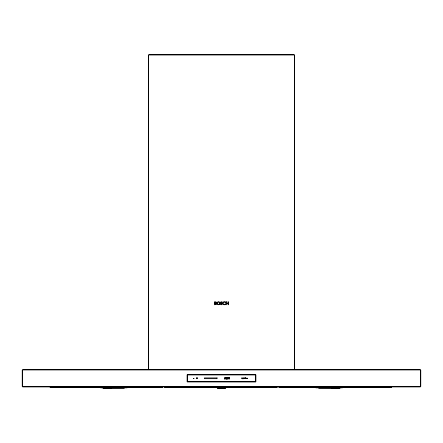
<?xml version="1.0" encoding="UTF-8"?>
<svg xmlns="http://www.w3.org/2000/svg" width="443" height="443" viewBox="0 0 443 443"><rect width="100%" height="100%" fill="white"/><g stroke="black" fill="none" stroke-linecap="round" stroke-linejoin="round"><path stroke-width="0.66" d="M187.184 374.833L187.184 381.783M255.816 381.783L255.816 374.833M246.812 378.344L247.1 378.344M245.854 378.278C246.186 378.676 247.155 378.195 245.854 378.195M187.239 374.784L255.761 374.784M255.761 381.833L187.239 381.833M148.865 54.76L294.135 54.76M148.865 54.904L294.135 54.904M22.648 369.722L420.352 369.722M22.648 369.905L420.352 369.905M187.306 374.833L255.694 374.833M187.306 381.783L255.694 381.833M22.648 386.711L420.352 386.711M22.648 386.894L420.352 386.894M50.114 387.099L100.522 387.099M126.764 387.099L162.675 387.099M164.558 387.099L277.113 387.099M278.996 387.099L316.285 387.099M342.528 387.099L391.557 387.099M50.114 387.199L100.528 387.254M100.661 387.265L162.675 387.199M164.558 387.199L277.113 387.199M278.996 387.199L342.339 387.265M342.522 387.254L391.557 387.199M50.723 387.32L162.066 387.32M165.167 387.32L276.504 387.32M279.605 387.32L342.411 387.337M342.522 387.32L390.947 387.32M50.862 387.442L100.744 387.459M126.742 387.387L161.928 387.442M165.305 387.387L276.366 387.442M279.743 387.387L316.308 387.442M342.018 387.459L390.809 387.387M217.485 387.514L225.515 387.514M100.744 387.57L88.356 387.459M126.853 387.57L158.522 387.459M217.253 387.57L202.794 387.459M225.509 387.57L237.215 387.459M342.018 387.57L351.653 387.459M217.485 387.669L225.515 387.669M100.589 387.858L127.113 387.858M217.28 387.874L225.72 387.874M315.887 387.858L342.411 387.858M103.357 387.968L124.345 387.968M318.655 387.968L339.643 387.968M103.042 388.079L124.273 388.04M217.485 388.079L225.515 388.079M318.727 388.04L339.958 388.079M103.042 388.234L111.071 388.234M217.485 388.234L225.515 388.234M331.929 388.234L339.958 388.234M420.784 370.154L420.784 386.462M420.601 370.154L420.601 386.462M387.404 387.459L352.982 387.459M315.909 387.459L281.488 387.459M294.473 55.098L294.473 369.49M294.329 55.098L294.329 369.49M272.96 387.459L238.544 387.459M255.761 374.905L255.761 381.716M201.465 387.459L167.05 387.459M187.239 374.905L187.239 381.716M148.671 55.098L148.671 369.49M148.527 55.098L148.527 369.49M87.027 387.459L52.606 387.459M22.399 370.154L22.399 386.462M22.216 370.154L22.216 386.462M226.295 377.885L225.57 379.075L226.672 379.075L226.008 378.837L226.401 377.464L225.609 377.48L226.295 377.885M227.724 377.724L227.951 378.859L228.184 377.724L227.724 377.724M228.998 377.724L229.225 378.859L229.457 377.724L228.998 377.724M243.135 378.333C242.936 379.712 242.448 377.862 243.135 378.333M227.547 377.558L227.547 378.848L227.951 379.097L228.361 378.848L228.361 377.558L227.547 377.558M228.821 377.558L228.821 378.848L229.225 379.097L229.635 378.848L229.635 377.558L228.821 377.558M216.372 302.508L215.913 303.15L216.638 303.948L216.405 304.491L214.567 304.756L214.567 301.733L216.151 301.976L216.372 302.508M247.499 378.267C246.917 379.169 247.958 377.624 247.499 378.267M246.773 378.189L246.773 378.61L247.205 378.632L246.773 378.189M220.171 303.245L219.739 304.324L218.537 304.795L217.363 304.33L216.926 303.245L217.369 302.159L218.549 301.694L219.734 302.154L220.171 303.245M217.707 302.419L217.375 303.245L217.707 304.07L218.549 304.396L219.39 304.07L219.728 303.245L219.39 302.419L218.549 302.093L217.707 302.419M216.19 303.887L214.999 304.369L214.999 303.416L216.19 303.887M222.259 303.976L221.411 304.795L220.57 304.518L220.57 303.97L221.367 304.407L221.854 304.025L220.548 302.503L220.802 301.916L222.142 301.91L222.142 302.397L221.434 302.087L220.952 302.442L222.259 303.976M223.084 302.148L222.613 303.289L223.006 304.28L224.247 304.795L225.337 304.529L225.337 304.059L224.285 304.396L223.399 304.081L223.062 303.25L223.405 302.425L224.269 302.093L225.31 302.408L225.31 301.943L224.269 301.694L223.084 302.148M226.927 377.951L227.143 378.167L226.927 377.951M226.927 378.837L227.143 379.053L226.927 378.837M215.924 302.547L214.999 303.029L214.999 302.126L215.924 302.547M242.803 378.743L243.08 378.809L242.803 378.743M244.049 378.001L244.121 378.704L244.049 378.001M243.467 378.217L243.279 378.693L243.279 377.824L243.761 378.693L243.467 378.217M226.307 301.733L225.869 301.733L225.869 304.756L226.307 304.756L226.307 303.438L227.995 303.438L227.995 304.756L228.433 304.756L228.433 301.733L227.995 301.733L227.995 303.051L226.307 303.051L226.307 301.733M224.978 377.336L224.728 379.075L224.978 377.336M197.052 377.574L196.842 378.067L196.349 378.067L196.842 378.278L196.842 378.776L197.052 378.278L197.55 378.278L197.052 378.067L197.052 377.574M241.972 377.824L241.85 378.693L242.365 378.693L241.972 378.577L241.972 377.824M245.361 377.824L244.636 377.824L244.94 378.693L245.361 377.824M217.07 377.923L204.334 377.923L204.334 378.699L217.07 378.699L217.07 377.923M242.576 378.117L242.459 378.693L242.576 378.117M245.583 378.117L245.466 378.693L245.583 378.117M245.854 378.117L245.738 378.693L245.854 378.117M193.979 378.394L193.358 378.627L193.979 378.394"/></g></svg>
